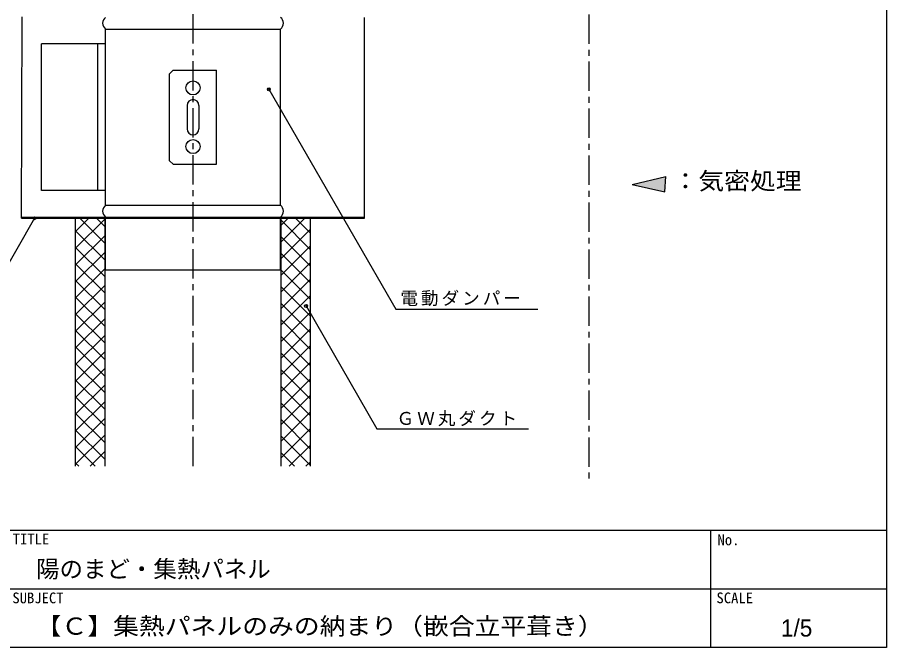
# Model space of a CAD drawing. Units: millimetres on the paper, enlarged 30 times, with parts at other scales. Extents: x -13026 to 11694, y -3820 to 4610.
# Drawn here: x -5351 to -906, y -3820 to -601 of the extents above; entities that cross this region are included whole.
import ezdxf
from ezdxf.enums import TextEntityAlignment as Align

# ---------------------------------------------------------------- set-up
doc = ezdxf.new("R2010")
doc.units = ezdxf.units.MM
doc.header["$LTSCALE"] = 30
doc.header["$PDMODE"] = 32
doc.header["$PDSIZE"] = 15
doc.linetypes.add('CHAIN1', pattern=[8, 5, -1, 1, -1])
doc.layers.add('0-1', color=7, linetype='Continuous')
doc.layers.add('F-0', color=2, linetype='Continuous')
doc.styles.add('ＭＳ ゴシック', font='')
doc.styles.add('ＭＳ Ｐゴシック', font='')
doc.styles.get('ＭＳ ゴシック').set_extended_font_data('MS Gothic')
doc.styles.get('ＭＳ Ｐゴシック').set_extended_font_data('MS PGothic')

msp = doc.modelspace()

# ---------------------------------------------------------------- linework, layer by layer
at = {"layer": '0-1', "linetype": 'CHAIN1'}
for p, q in [((-2429.54, 3013.57), (-2429.54, -2968.71)), ((-4452.64, -2893.84), (-4452.64, 1297.05))]:
    msp.add_line(p, q, dxfattribs=at)
at = {"layer": '0-1'}
for p, q in [((-5329.54, -1626.59), (-5326.54, -597.59)), ((-3575.74, -1626.59), (-3575.74, -600.59)), ((-4899.64, -660.59), (-4005.64, -660.59)), ((-4899.64, -1560.59), (-4899.64, -660.59)), ((-4899.64, -660.59), (-4005.64, -660.59)), ((-4899.64, -1560.59), (-4899.64, -660.59)), ((-4005.64, -1560.59), (-4005.64, -660.59)), ((-4005.64, -1560.59), (-4005.64, -660.59)), ((-4899.64, -735.59), (-5226.64, -735.59)), ((-4938.64, -1485.59), (-4938.64, -735.59)), ((-4554.64, -870.59), (-4572.64, -888.59)), ((-4572.64, -1332.59), (-4572.64, -888.59)), ((-4554.64, -870.59), (-4332.64, -870.59)), ((-4332.64, -1350.59), (-4332.64, -870.59)), ((-4064.97, -968.02), (-3416.29, -2091.57)), ((-4482.64, -1050.59), (-4482.64, -1170.59)), ((-4422.64, -1050.59), (-4422.64, -1170.59)), ((-4572.64, -1332.59), (-4554.64, -1350.59)), ((-4554.64, -1350.59), (-4332.64, -1350.59)), ((-2206.82, -1454.19), (-2034.5, -1413.02)), ((-4899.64, -1560.59), (-4005.64, -1560.59)), ((-4899.64, -1560.59), (-4005.64, -1560.59)), ((-5263.19, -1626.59), (-5592.69, -2197.3)), ((-5329.54, -1620.59), (-4005.64, -1620.59)), ((-5329.54, -1626.59), (-3575.74, -1626.59)), ((-5052.64, -2893.84), (-5052.64, -1626.59)), ((-5052.64, -1694.6), (-4984.62, -1626.59)), ((-5052.64, -1779.46), (-4902.64, -1629.46)), ((-5031.62, -1626.59), (-4902.64, -1755.57)), ((-4946.77, -1626.59), (-4902.64, -1670.71)), ((-4902.64, -2893.84), (-4902.64, -1626.59)), ((-4899.64, -1890.59), (-4899.64, -1620.59)), ((-4899.64, -1890.59), (-4899.64, -1620.59)), ((-4899.64, -1620.59), (-3575.74, -1620.59)), ((-4005.64, -1890.59), (-4005.64, -1620.59)), ((-4005.64, -1890.59), (-4005.64, -1620.59)), ((-4002.64, -2893.84), (-4002.64, -1626.59)), ((-4002.64, -1747.69), (-3881.53, -1626.59)), ((-4002.64, -1662.84), (-3966.39, -1626.59)), ((-4002.64, -1637.33), (-3852.64, -1787.33)), ((-3928.53, -1626.59), (-3852.64, -1702.48)), ((-3852.64, -2893.84), (-3852.64, -1626.59)), ((-4002.64, -1832.54), (-3852.64, -1682.54)), ((-5052.64, -1690.42), (-4902.64, -1840.42)), ((-5052.64, -1864.31), (-4902.64, -1714.31)), ((-4002.64, -1722.19), (-3852.64, -1872.19)), ((-5052.64, -1775.27), (-4902.64, -1925.27)), ((-4002.64, -1917.4), (-3852.64, -1767.4)), ((-5052.64, -1949.16), (-4902.64, -1799.16)), ((-4002.64, -1807.04), (-3852.64, -1957.04)), ((-5052.64, -1860.12), (-4902.64, -2010.12)), ((-4002.64, -2002.25), (-3852.64, -1852.25)), ((-5052.64, -2034.02), (-4902.64, -1884.02)), ((-4899.64, -1890.59), (-4005.64, -1890.59)), ((-4899.64, -1890.59), (-4005.64, -1890.59)), ((-4002.64, -1891.89), (-3852.64, -2041.89)), ((-5052.64, -1944.98), (-4902.64, -2094.98)), ((-4002.64, -2087.1), (-3852.64, -1937.1)), ((-5052.64, -2118.87), (-4902.64, -1968.87)), ((-4002.64, -1976.74), (-3852.64, -2126.74)), ((-5052.64, -2029.83), (-4902.64, -2179.83)), ((-4002.64, -2171.96), (-3852.64, -2021.96)), ((-5052.64, -2203.72), (-4902.64, -2053.72)), ((-4002.64, -2061.6), (-3852.64, -2211.6)), ((-3874.95, -2074.95), (-3512.53, -2702.67)), ((-5052.64, -2114.68), (-4902.64, -2264.68)), ((-4002.64, -2256.81), (-3852.64, -2106.81)), ((-3416.29, -2091.57), (-2690.45, -2091.57)), ((-5052.64, -2288.57), (-4902.64, -2138.57)), ((-4002.64, -2146.45), (-3852.64, -2296.45)), ((-5052.64, -2199.54), (-4902.64, -2349.54)), ((-4002.64, -2341.66), (-3852.64, -2191.66)), ((-5052.64, -2373.43), (-4902.64, -2223.43)), ((-4002.64, -2231.3), (-3852.64, -2381.3)), ((-5052.64, -2284.39), (-4902.64, -2434.39)), ((-5052.64, -2458.28), (-4902.64, -2308.28)), ((-4002.64, -2426.51), (-3852.64, -2276.51)), ((-4002.64, -2316.15), (-3852.64, -2466.15)), ((-5052.64, -2369.24), (-4902.64, -2519.24)), ((-5052.64, -2543.13), (-4902.64, -2393.13)), ((-4002.64, -2511.37), (-3852.64, -2361.37)), ((-4002.64, -2401.01), (-3852.64, -2551.01)), ((-5052.64, -2454.09), (-4902.64, -2604.09)), ((-5052.64, -2627.99), (-4902.64, -2477.99)), ((-4002.64, -2596.22), (-3852.64, -2446.22)), ((-4002.64, -2485.86), (-3852.64, -2635.86)), ((-4002.64, -2681.07), (-3852.64, -2531.07)), ((-5052.64, -2538.95), (-4902.64, -2688.95)), ((-5052.64, -2712.84), (-4902.64, -2562.84)), ((-4002.64, -2570.71), (-3852.64, -2720.71)), ((-4002.64, -2765.93), (-3852.64, -2615.93)), ((-5052.64, -2623.8), (-4902.64, -2773.8)), ((-5052.64, -2797.69), (-4902.64, -2647.69)), ((-4002.64, -2655.57), (-3852.64, -2805.57)), ((-5052.64, -2708.65), (-4902.64, -2858.65)), ((-4002.64, -2850.78), (-3852.64, -2700.78)), ((-3512.53, -2702.67), (-2738.16, -2702.67)), ((-5052.64, -2882.54), (-4902.64, -2732.54)), ((-4002.64, -2740.42), (-3852.64, -2890.42)), ((-5052.64, -2793.51), (-4952.3, -2893.84)), ((-3960.85, -2893.84), (-3852.64, -2785.63)), ((-4979.09, -2893.84), (-4902.64, -2817.4)), ((-4002.64, -2825.27), (-3934.07, -2893.84)), ((-5052.64, -2878.36), (-5037.16, -2893.84)), ((-3876, -2893.84), (-3852.64, -2870.48))]:
    msp.add_line(p, q, dxfattribs=at)
for points in [[(-4899.64, -1485.59), (-5226.64, -1485.59), (-5226.64, -735.59)], [(-2206.82, -1454.19), (-2040.19, -1491.99), (-2034.5, -1413.02)]]:
    msp.add_lwpolyline(points, dxfattribs=at)
for centre in [(-4452.64, -960.59), (-4452.64, -1260.59)]:
    msp.add_circle(centre, 36, dxfattribs=at)
for centre, radius, start, end in [((-4877.14, -630.59), 37.5, 126.8699, 233.1301), ((-4877.14, -630.59), 37.5, 126.8699, 233.1301), ((-4028.14, -630.59), 37.5, 306.8699, 53.1301), ((-4028.14, -630.59), 37.5, 306.8699, 53.1301), ((-4452.64, -1050.59), 30, 0, 180), ((-4452.64, -1170.59), 30, 180, 0), ((-4877.14, -1590.59), 37.5, 126.8699, 233.1301), ((-4877.14, -1590.59), 37.5, 126.8699, 233.1301), ((-4028.14, -1590.59), 37.5, 306.8699, 53.1301), ((-4028.14, -1590.59), 37.5, 306.8699, 53.1301)]:
    msp.add_arc(centre, radius, start, end, dxfattribs=at)
for p in [(-4064.97, -968.02), (-5263.19, -1626.59), (-3874.95, -2074.95)]:
    msp.add_point(p, dxfattribs=at)
at = {"layer": '0-1', "color": 254}
msp.add_solid([(-9885.08, -1433.03), (-9663.46, -1925.46), (-5329.54, 617.18), (-5329.54, 25.01)], dxfattribs=at)
at = {"layer": '0-1'}
msp.add_solid([(-2206.82, -1454.19), (-2040.19, -1491.99), (-2034.5, -1413.02)], dxfattribs=at)
at = {"layer": 'F-0', "color": 5}
for p, q in [((-906.33, 4609.86), (-906.33, -3820.14)), ((-13026.33, -3220.14), (-906.33, -3220.14)), ((-906.33, -3820.14), (-13026.33, -3820.14))]:
    msp.add_line(p, q, dxfattribs=at)
at = {"layer": 'F-0'}
for p, q in [((-1806.33, -3220.14), (-1806.33, -3820.14)), ((-5406.33, -3520.14), (-906.33, -3520.14))]:
    msp.add_line(p, q, dxfattribs=at)

# ---------------------------------------------------------------- texts
at = {"layer": '0-1', "style": 'ＭＳ ゴシック', "width": 1.1}
msp.add_text('：気密処理', height=87.98, dxfattribs=at).set_placement((-2000.99, -1506.48), align=Align.BOTTOM_LEFT)
at = {"layer": '0-1', "char_height": 65.98, "attachment_point": 7, "style": 'ＭＳ ゴシック'}
for s, insert in [('\\T1.17;電動ダンパー', (-3392.43, -2075.74)), ('\\T1.17;ＧＷ丸ダクト', (-3411.71, -2689.67))]:
    msp.add_mtext(s, dxfattribs=dict(at, insert=insert))
at = {"layer": 'F-0', "color": 4, "style": 'ＭＳ ゴシック'}
for s, p in [('TITLE', (-5374.76, -3309.51)), ('No.', (-1771.02, -3313.62)), ('SUBJECT', (-5376.33, -3610.14)), ('SCALE', (-1776.33, -3610.14))]:
    msp.add_text(s, height=54.99, dxfattribs=at).set_placement(p, align=Align.BOTTOM_LEFT)
at = {"layer": 'F-0', "color": 7, "style": 'ＭＳ Ｐゴシック'}
for s, p in [('陽のまど・集熱パネル', (-5255.16, -3488.98)), ('1/5', (-1446.33, -3790.14))]:
    msp.add_text(s, height=87.98, dxfattribs=at).set_placement(p, align=Align.BOTTOM_LEFT)
at = {"layer": 'F-0', "color": 7, "style": 'ＭＳ Ｐゴシック', "width": 1.1}
msp.add_text('【Ｃ】集熱パネルのみの納まり（嵌合立平葺き）', height=87.98, dxfattribs=at).set_placement((-5257.2, -3780.82), align=Align.BOTTOM_LEFT)

doc.saveas('drawing.dxf')
